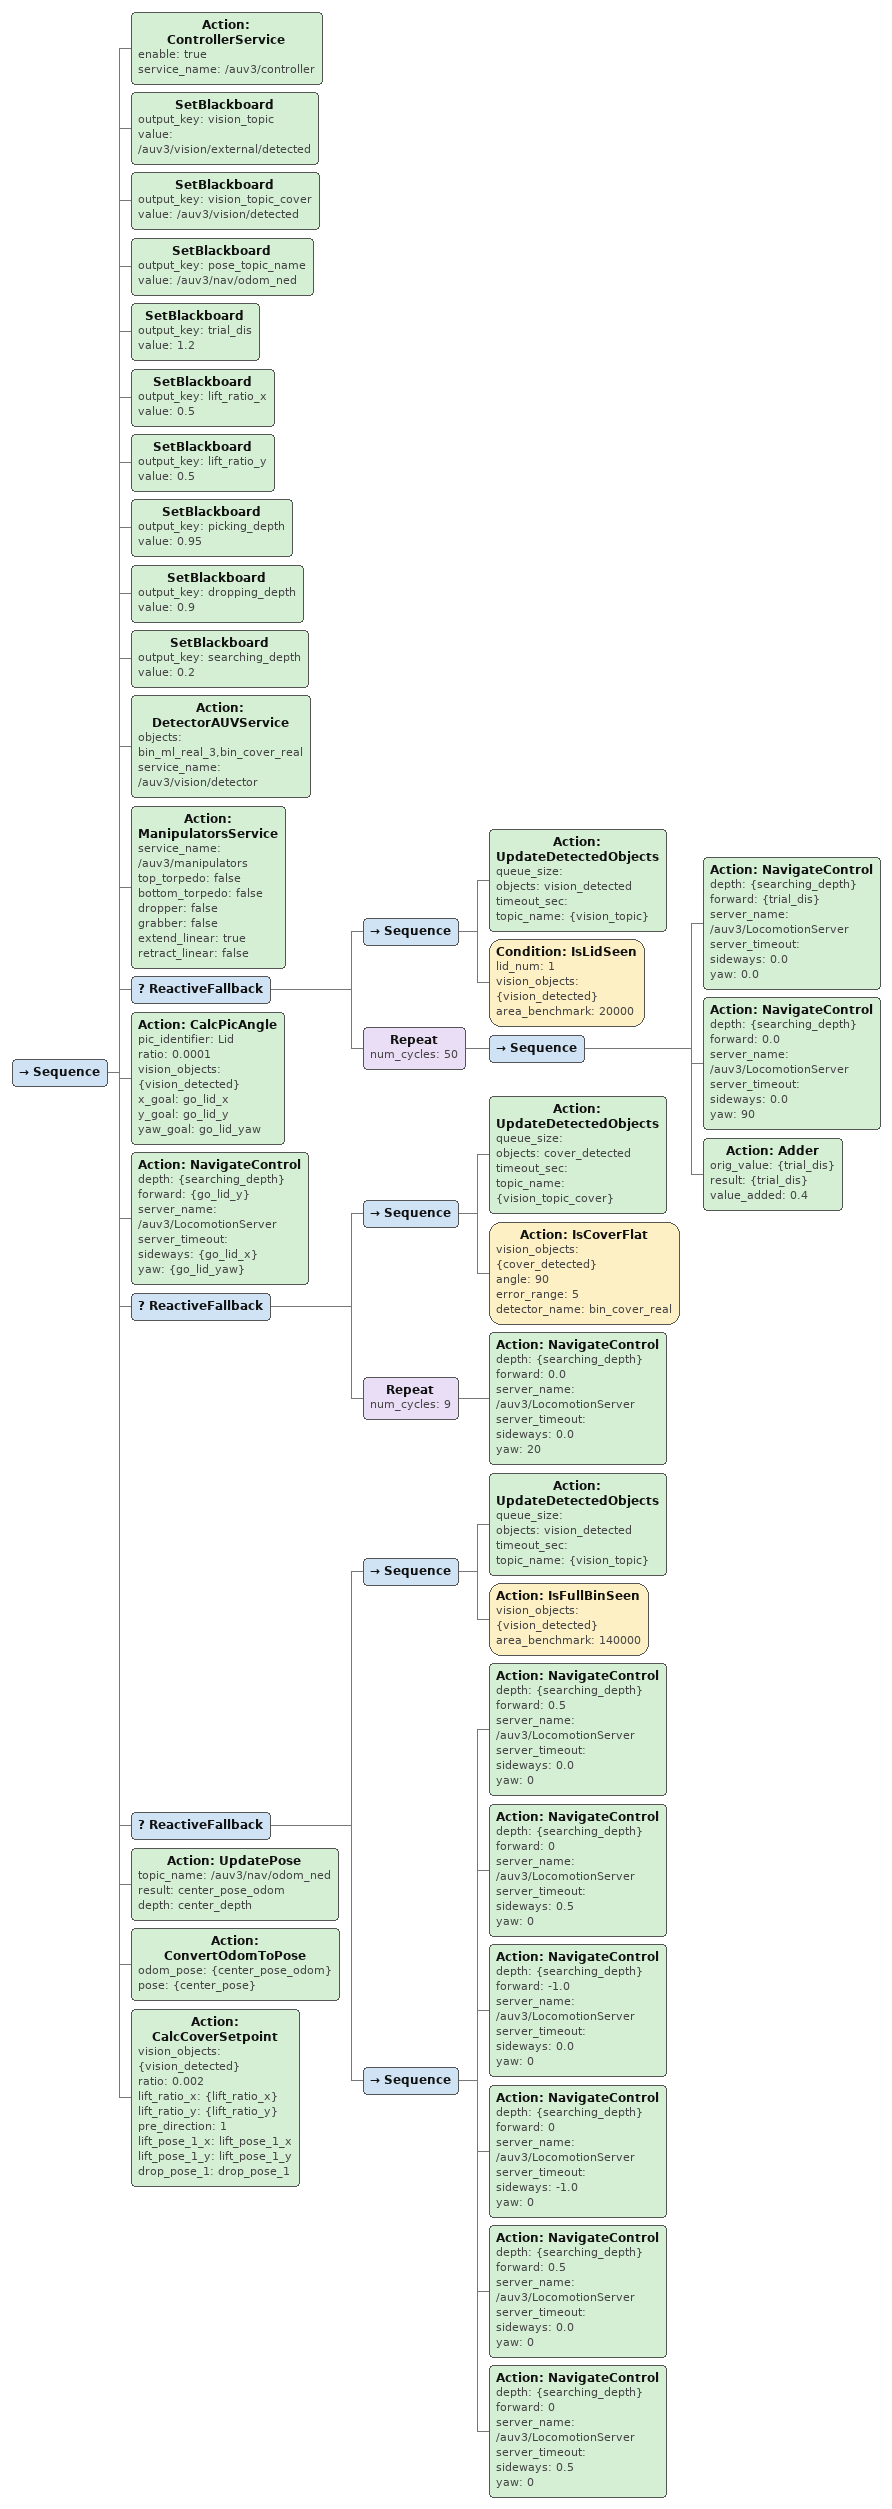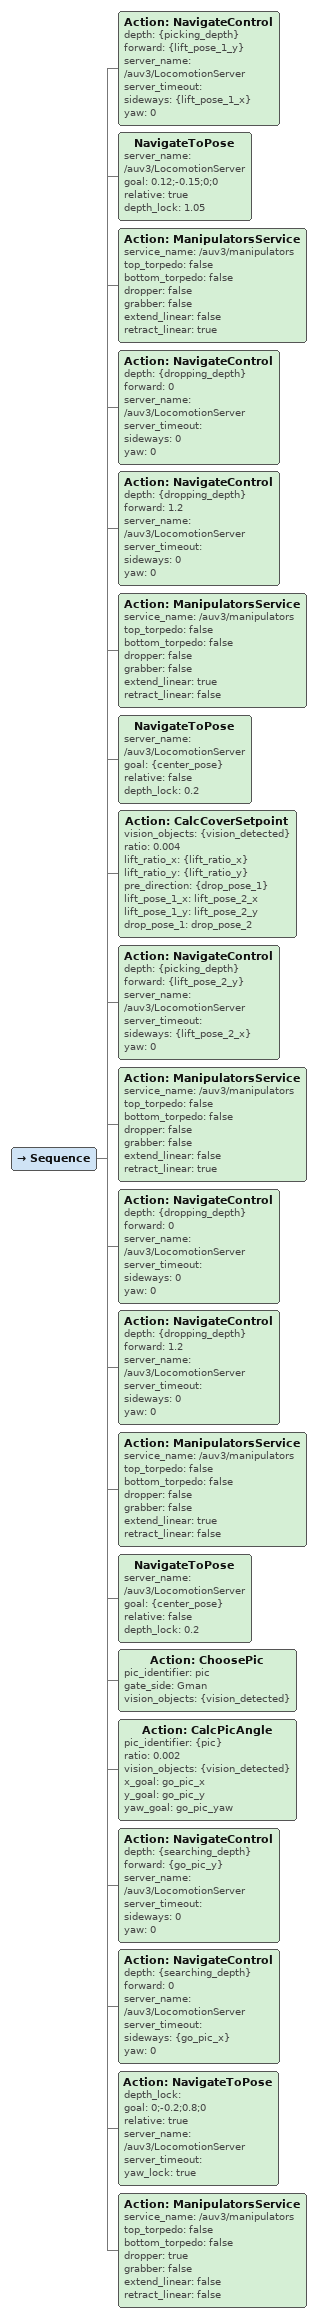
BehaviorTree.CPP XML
<Sequence>
    <Action ID="ControllerService" enable="true" service_name="/auv3/controller"/>
    <SetBlackboard output_key="vision_topic" value="/auv3/vision/external/detected"/>
    <SetBlackboard output_key="vision_topic_cover" value="/auv3/vision/detected"/>
    <SetBlackboard output_key="pose_topic_name" value="/auv3/nav/odom_ned"/>
    <SetBlackboard output_key="trial_dis" value="1.2"/>
    <SetBlackboard output_key="lift_ratio_x" value="0.5"/>
    <SetBlackboard output_key="lift_ratio_y" value="0.5"/>
    <SetBlackboard output_key="picking_depth" value="0.95"/>
    <SetBlackboard output_key="dropping_depth" value="0.9"/>
    <SetBlackboard output_key="searching_depth" value="0.2"/>
    <Action ID="DetectorAUVService" objects="bin_ml_real_3,bin_cover_real" service_name="/auv3/vision/detector"/>

    <Action ID="ManipulatorsService" service_name="/auv3/manipulators" top_torpedo="false" bottom_torpedo="false" dropper="false" grabber="false" extend_linear="true" retract_linear="false"/>
    <!-- Move in spiral until seeing one lid -->
    <ReactiveFallback>
        <Sequence>
            <Action ID="UpdateDetectedObjects" queue_size="" objects="vision_detected" timeout_sec="" topic_name="{vision_topic}"/>
            <Condition ID="IsLidSeen" lid_num="1" vision_objects="{vision_detected}" area_benchmark="20000"/>
        </Sequence>
        <Repeat num_cycles="50">
            <Sequence>
                <Action ID="NavigateControl" depth="{searching_depth}" forward="{trial_dis}" server_name="/auv3/LocomotionServer" server_timeout="" sideways="0.0" yaw="0.0"/>
                <Action ID="NavigateControl" depth="{searching_depth}" forward="0.0" server_name="/auv3/LocomotionServer" server_timeout="" sideways="0.0" yaw="90"/>
                <Action ID="Adder" orig_value="{trial_dis}" result="{trial_dis}" value_added="0.4"/>
            </Sequence>
        </Repeat>
    </ReactiveFallback>

    <!-- ensure that a full handle is in sight -->
    <Action ID="CalcPicAngle" pic_identifier="Lid" ratio="0.0001" vision_objects="{vision_detected}" x_goal="go_lid_x" y_goal="go_lid_y" yaw_goal="go_lid_yaw"/>
    <Action ID="NavigateControl" depth="{searching_depth}" forward="{go_lid_y}" server_name="/auv3/LocomotionServer" server_timeout="" sideways="{go_lid_x}" yaw="{go_lid_yaw}"/>

    <!-- turn until handle is horizontal -->
    <ReactiveFallback>
        <Sequence>
            <Action ID="UpdateDetectedObjects" queue_size="" objects="cover_detected" timeout_sec="" topic_name="{vision_topic_cover}"/>
            <Action ID="IsCoverFlat" vision_objects="{cover_detected}" angle="90" error_range="5" detector_name="bin_cover_real"/>
        </Sequence>
        <Repeat num_cycles="9">
            <Action ID="NavigateControl" depth="{searching_depth}" forward="0.0" server_name="/auv3/LocomotionServer" server_timeout="" sideways="0.0" yaw="20"/>
        </Repeat>
    </ReactiveFallback>

    <!-- adjust position until a full bin is seen -->
    <ReactiveFallback>
        <Sequence>
            <Action ID="UpdateDetectedObjects" queue_size="" objects="vision_detected" timeout_sec="" topic_name="{vision_topic}"/>
            <Action ID="IsFullBinSeen" vision_objects="{vision_detected}" area_benchmark="140000"/>
        </Sequence>
        <Sequence>
            <Action ID="NavigateControl" depth="{searching_depth}" forward="0.5" server_name="/auv3/LocomotionServer" server_timeout="" sideways="0.0" yaw="0"/>
            <Action ID="NavigateControl" depth="{searching_depth}" forward="0" server_name="/auv3/LocomotionServer" server_timeout="" sideways="0.5" yaw="0"/>
            <Action ID="NavigateControl" depth="{searching_depth}" forward="-1.0" server_name="/auv3/LocomotionServer" server_timeout="" sideways="0.0" yaw="0"/>
            <Action ID="NavigateControl" depth="{searching_depth}" forward="0" server_name="/auv3/LocomotionServer" server_timeout="" sideways="-1.0" yaw="0"/>
            <Action ID="NavigateControl" depth="{searching_depth}" forward="0.5" server_name="/auv3/LocomotionServer" server_timeout="" sideways="0.0" yaw="0"/>
            <Action ID="NavigateControl" depth="{searching_depth}" forward="0" server_name="/auv3/LocomotionServer" server_timeout="" sideways="0.5" yaw="0"/>
        </Sequence>
    </ReactiveFallback>
    <Action ID="UpdatePose" topic_name="/auv3/nav/odom_ned" result="center_pose_odom" depth="center_depth"/>
    <Action ID="ConvertOdomToPose" odom_pose="{center_pose_odom}" pose="{center_pose}"/>

    <!--lift and drop covers one by one-->
    <Action ID="CalcCoverSetpoint" vision_objects="{vision_detected}" ratio="0.002" lift_ratio_x="{lift_ratio_x}" lift_ratio_y="{lift_ratio_y}" pre_direction="1" lift_pose_1_x="lift_pose_1_x" lift_pose_1_y="lift_pose_1_y" drop_pose_1="drop_pose_1"/>
</Sequence>

<Sequence>
    <Action ID="NavigateControl" depth="{picking_depth}" forward="{lift_pose_1_y}" server_name="/auv3/LocomotionServer" server_timeout="" sideways="{lift_pose_1_x}" yaw="0"/>
    <NavigateToPose server_name="/auv3/LocomotionServer" goal="0.12;-0.15;0;0" relative="true" depth_lock="1.05"/>
    <Action ID="ManipulatorsService" service_name="/auv3/manipulators" top_torpedo="false" bottom_torpedo="false" dropper="false" grabber="false" extend_linear="false" retract_linear="true"/>
    <Action ID="NavigateControl" depth="{dropping_depth}" forward="0" server_name="/auv3/LocomotionServer" server_timeout="" sideways="0" yaw="0"/>
    <Action ID="NavigateControl" depth="{dropping_depth}" forward="1.2" server_name="/auv3/LocomotionServer" server_timeout="" sideways="0" yaw="0"/>
    <Action ID="ManipulatorsService" service_name="/auv3/manipulators" top_torpedo="false" bottom_torpedo="false" dropper="false" grabber="false" extend_linear="true" retract_linear="false"/>

    <NavigateToPose server_name="/auv3/LocomotionServer" goal="{center_pose}" relative="false" depth_lock="0.2"/>
    <Action ID="CalcCoverSetpoint" vision_objects="{vision_detected}" ratio="0.004" lift_ratio_x="{lift_ratio_x}" lift_ratio_y="{lift_ratio_y}" pre_direction="{drop_pose_1}" lift_pose_1_x="lift_pose_2_x" lift_pose_1_y="lift_pose_2_y" drop_pose_1="drop_pose_2"/>
    <Action ID="NavigateControl" depth="{picking_depth}" forward="{lift_pose_2_y}" server_name="/auv3/LocomotionServer" server_timeout="" sideways="{lift_pose_2_x}" yaw="0"/>
    <Action ID="ManipulatorsService" service_name="/auv3/manipulators" top_torpedo="false" bottom_torpedo="false" dropper="false" grabber="false" extend_linear="false" retract_linear="true"/>
    <Action ID="NavigateControl" depth="{dropping_depth}" forward="0" server_name="/auv3/LocomotionServer" server_timeout="" sideways="0" yaw="0"/>
    <Action ID="NavigateControl" depth="{dropping_depth}" forward="1.2" server_name="/auv3/LocomotionServer" server_timeout="" sideways="0" yaw="0"/>
    <Action ID="ManipulatorsService" service_name="/auv3/manipulators" top_torpedo="false" bottom_torpedo="false" dropper="false" grabber="false" extend_linear="true" retract_linear="false"/>
    <NavigateToPose server_name="/auv3/LocomotionServer" goal="{center_pose}" relative="false" depth_lock="0.2"/>

    <!--choose a picture to drop the ball -->
    <Action ID="ChoosePic" pic_identifier="pic" gate_side="Gman" vision_objects="{vision_detected}"/>
    <Action ID="CalcPicAngle" pic_identifier="{pic}" ratio="0.002" vision_objects="{vision_detected}" x_goal="go_pic_x" y_goal="go_pic_y" yaw_goal="go_pic_yaw"/>
    <Action ID="NavigateControl" depth="{searching_depth}" forward="{go_pic_y}" server_name="/auv3/LocomotionServer" server_timeout="" sideways="0" yaw="0"/>
    <Action ID="NavigateControl" depth="{searching_depth}" forward="0" server_name="/auv3/LocomotionServer" server_timeout="" sideways="{go_pic_x}" yaw="0"/>
    <Action ID="NavigateToPose" depth_lock="" goal="0;-0.2;0.8;0" relative="true" server_name="/auv3/LocomotionServer" server_timeout="" yaw_lock="true"/>
    <Action ID="ManipulatorsService" service_name="/auv3/manipulators" top_torpedo="false" bottom_torpedo="false" dropper="true" grabber="false" extend_linear="false" retract_linear="false"/>
</Sequence>
